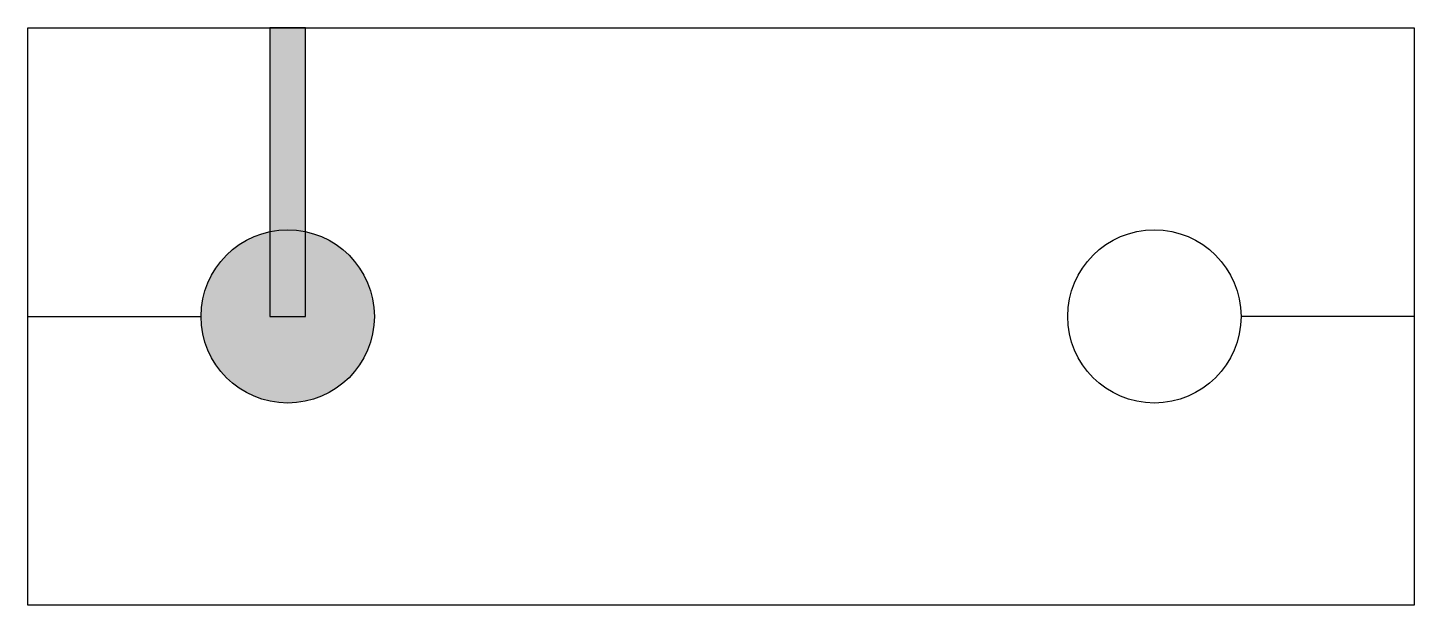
# Model space of a CAD drawing. Extents: x -7.1 to 4.9, y -17.8 to -12.8.
import ezdxf

# ---------------------------------------------------------------- set-up
doc = ezdxf.new("R2010")
doc.units = 0
doc.header["$MEASUREMENT"] = 0
doc.layers.get('0').update_dxf_attribs({"linetype": 'CONTINUOUS'})

msp = doc.modelspace()

# ---------------------------------------------------------------- hatches: boundary and pattern name
msp.add_hatch(color=256).paths.add_polyline_path([(-5.002, -15.346), (-4.693, -15.346), (-4.693, -12.846), (-5.002, -12.846)])
h = msp.add_hatch(color=256)
edge = h.paths.add_edge_path()
edge.add_arc((-4.847, -15.346), 0.75, 0, 360)

# ---------------------------------------------------------------- linework, layer by layer
at = {"color": 5, "lineweight": 30}
for p, q in [((-7.097, -12.846), (4.903, -12.846)), ((-7.097, -17.846), (-7.097, -12.846)), ((4.903, -12.846), (4.903, -17.846)), ((4.903, -17.846), (-7.097, -17.846))]:
    msp.add_line(p, q, dxfattribs=at)
for p, q in [((-7.097, -15.346), (-5.597, -15.346)), ((4.903, -15.346), (3.403, -15.346))]:
    msp.add_line(p, q)
msp.add_lwpolyline([(-5.002, -15.346), (-4.693, -15.346), (-4.693, -12.846), (-5.002, -12.846)], close=True)
at = {"color": 7}
for centre in [(-4.847, -15.346), (2.653, -15.346)]:
    msp.add_circle(centre, 0.75, dxfattribs=at)

doc.saveas('drawing.dxf')
